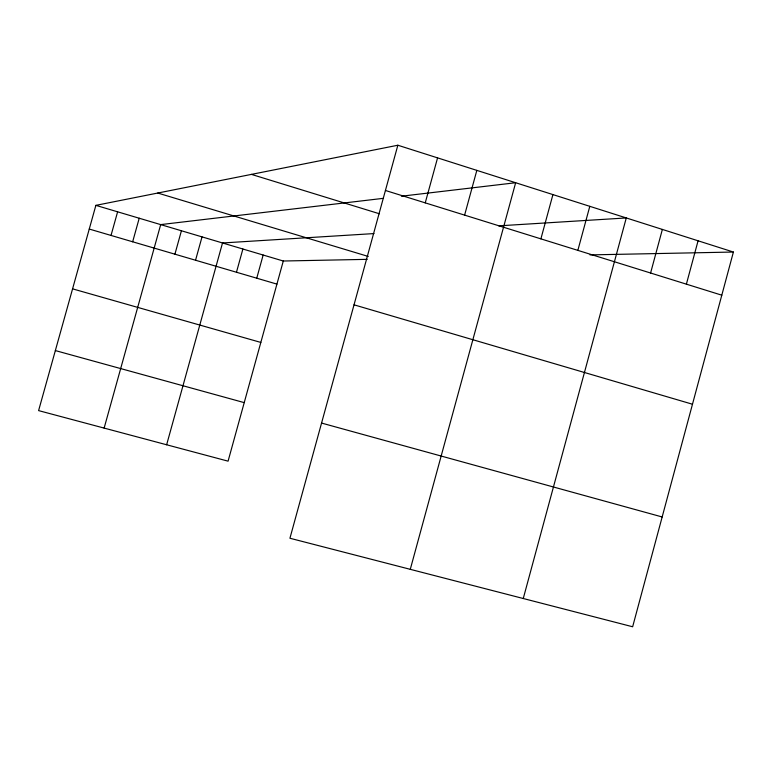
<?xml version="1.0" encoding="UTF-8"?>
<svg xmlns="http://www.w3.org/2000/svg" width="772" height="772" viewBox="0 0 772 772"><rect width="100%" height="100%" fill="white"/><g stroke="black" fill="none" stroke-linecap="round" stroke-linejoin="round"><path stroke-width="1.16" d="M733.4 252.039L632.644 626.767L289.934 538.248L397.85 145.232L733.4 252.039L589.991 254.895M523.262 598.512L626.275 217.945L498.741 225.849M650.593 273.018L662.366 229.429M686.385 284.164L698.071 240.796M410.279 569.331L515.657 182.732L401.401 196.213M540.892 238.866L552.926 194.592M577.852 250.379L589.798 206.336M425.247 202.872L437.57 157.874M464.609 215.118L476.835 170.371M256.748 278.2L263.155 255.03M367.231 259.344L283.295 261.013L228.078 461.164L38.6 410.607L95.873 205.362L397.85 145.232M104.133 428.093L160.692 224.604L383.51 198.317M174.916 254.181L181.42 230.76M195.548 260.241L202.032 236.879M166.636 444.768L222.519 242.968L373.995 233.578M236.464 272.246L242.89 249.018M111.023 235.431L117.614 211.817M132.659 241.781L139.221 218.225M55.352 350.575L244.232 402.627M321.567 423.066L662.164 516.97M72.578 288.853L260.83 342.43M89.263 229.052L276.926 284.115M354.03 304.824L692.484 404.229M95.873 205.362L283.295 261.013M157.758 193.039L368.283 256.449M251.431 174.385L379.409 213.767M385.431 190.472L721.801 295.184"/></g></svg>
